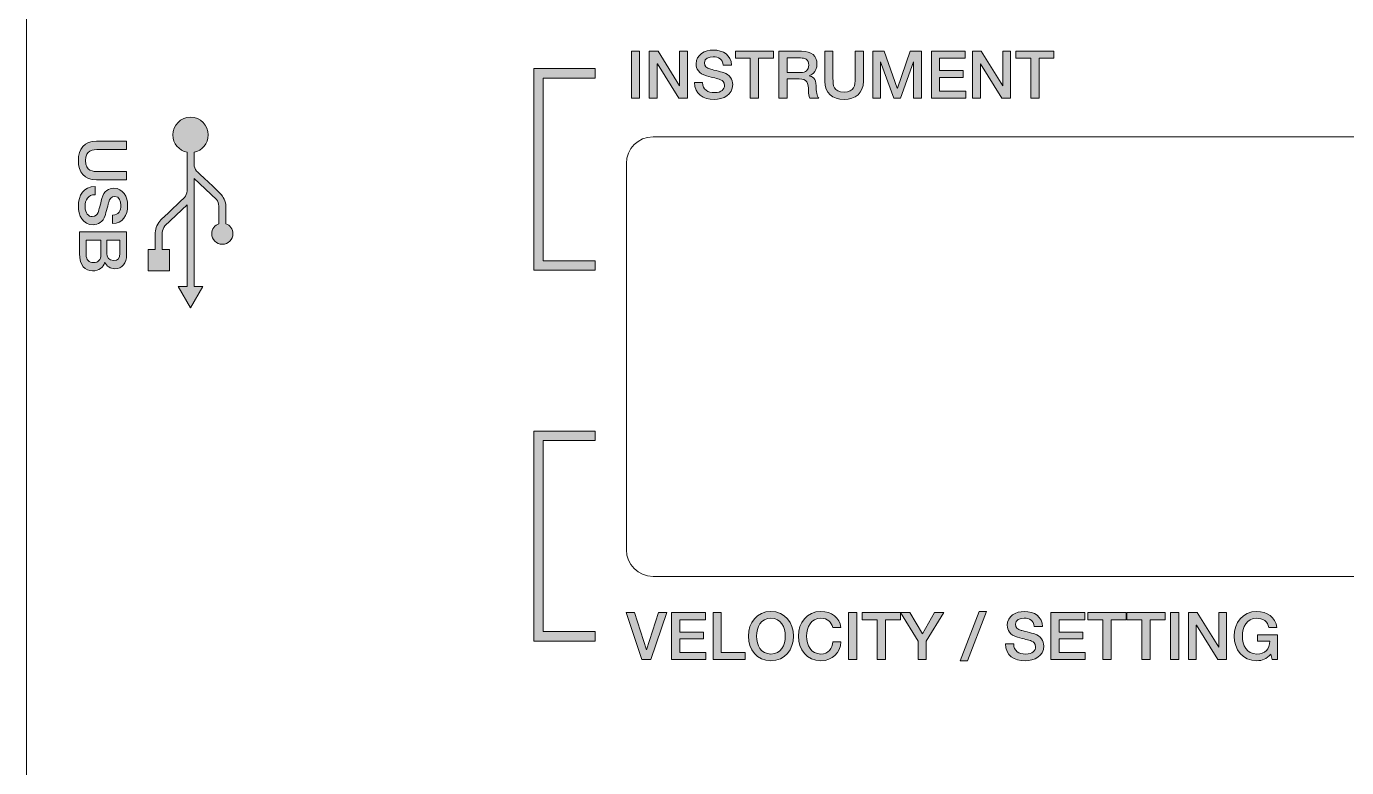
# Model space of a CAD drawing. Header units: inches. Extents: x 93 to 204, y -150 to -61.
# Drawn here: x 93.02 to 142.53, y -121.9 to -94.08 of the extents above; entities that cross this region are included whole.
import ezdxf

# ---------------------------------------------------------------- set-up
doc = ezdxf.new("R2010")
doc.units = ezdxf.units.IN
doc.header["$MEASUREMENT"] = 0
doc.layers.add('_U+30EC_U+30A4_U+30E4_U+30FC 1', color=7, linetype='Continuous')

# ---------------------------------------------------------------- blocks, each defined once
blk = doc.blocks.new('block 10')
at = {"layer": '_U+30EC_U+30A4_U+30E4_U+30FC 1', "color": 250, "lineweight": 9, "true_color": 0x221814}
blk.add_open_spline([(181.519, -113.727), (181.519, -113.727), (181.519, -99.227), (181.519, -99.227), (181.519, -98.674), (181.072, -98.227), (180.519, -98.227), (180.519, -98.227), (116.519, -98.227), (116.519, -98.227), (115.967, -98.227), (115.519, -98.674), (115.519, -99.227), (115.519, -99.227), (115.519, -113.727), (115.519, -113.727), (115.519, -114.279), (115.967, -114.727), (116.519, -114.727), (116.519, -114.727), (180.519, -114.727), (180.519, -114.727), (181.072, -114.727), (181.519, -114.279), (181.519, -113.727)], degree=3, knots=[0, 0, 0, 0, 1, 1, 1, 2, 2, 2, 3, 3, 3, 4, 4, 4, 5, 5, 5, 6, 6, 6, 7, 7, 7, 8, 8, 8, 8], dxfattribs=at)
blk = doc.blocks.new('block 13')
at = {"layer": '_U+30EC_U+30A4_U+30E4_U+30FC 1', "color": 250, "lineweight": 9, "true_color": 0x221814}
blk.add_lwpolyline([(93.019, -60.727), (204.019, -60.727), (204.019, -149.727), (93.019, -149.727), (93.019, -60.727)], dxfattribs=at)
blk = doc.blocks.new('block 17')
at = {"layer": '_U+30EC_U+30A4_U+30E4_U+30FC 1', "true_color": 0x221814}
h = blk.add_hatch(color=250, dxfattribs=at)
h.dxf.hatch_style = 2
h.paths.add_polyline_path([(115.707, -95.015), (116.016, -95.015), (116.016, -96.779), (115.707, -96.779)])
h = blk.add_hatch(color=250, dxfattribs=at)
h.dxf.hatch_style = 2
h.paths.add_polyline_path([(116.381, -95.015), (116.707, -95.015), (117.513, -96.314), (117.518, -96.314), (117.518, -95.015), (117.812, -95.015), (117.812, -96.779), (117.486, -96.779), (116.683, -95.482), (116.675, -95.482), (116.675, -96.779), (116.381, -96.779)])
h = blk.add_hatch(color=250, dxfattribs=at)
h.dxf.hatch_style = 2
edge = h.paths.add_edge_path()
edge.add_spline(control_points=[(118.379, -96.191), (118.379, -96.462), (118.579, -96.569), (118.826, -96.569), (119.098, -96.569), (119.199, -96.435), (119.199, -96.302), (119.199, -96.166), (119.125, -96.111), (119.054, -96.084), (118.93, -96.037), (118.769, -96.005), (118.527, -95.939), (118.226, -95.857), (118.137, -95.674), (118.137, -95.491), (118.137, -95.138), (118.463, -94.972), (118.782, -94.972), (119.15, -94.972), (119.459, -95.168), (119.459, -95.536), (119.459, -95.536), (119.15, -95.536), (119.15, -95.536), (119.135, -95.308), (118.982, -95.225), (118.769, -95.225), (118.626, -95.225), (118.446, -95.276), (118.446, -95.454), (118.446, -95.578), (118.53, -95.647), (118.656, -95.681), (118.683, -95.689), (119.073, -95.79), (119.165, -95.817), (119.397, -95.887), (119.508, -96.084), (119.508, -96.267), (119.508, -96.662), (119.157, -96.821), (118.807, -96.821), (118.404, -96.821), (118.078, -96.628), (118.07, -96.191), (118.07, -96.191), (118.379, -96.191), (118.379, -96.191)], knot_values=[0, 0, 0, 0, 1, 1, 1, 2, 2, 2, 3, 3, 3, 4, 4, 4, 5, 5, 5, 6, 6, 6, 7, 7, 7, 8, 8, 8, 9, 9, 9, 10, 10, 10, 11, 11, 11, 12, 12, 12, 13, 13, 13, 14, 14, 14, 15, 15, 15, 16, 16, 16, 16], degree=3, periodic=1)
h = blk.add_hatch(color=250, dxfattribs=at)
h.dxf.hatch_style = 2
h.paths.add_polyline_path([(119.609, -95.015), (121.037, -95.015), (121.037, -95.281), (120.476, -95.281), (120.476, -96.779), (120.167, -96.779), (120.167, -95.281), (119.609, -95.281)])
h = blk.add_hatch(color=250, dxfattribs=at)
h.dxf.hatch_style = 2
edge = h.paths.add_edge_path()
edge.add_spline(control_points=[(121.241, -95.015), (121.241, -95.015), (122.084, -95.015), (122.084, -95.015), (122.469, -95.015), (122.667, -95.192), (122.667, -95.491), (122.667, -95.83), (122.432, -95.916), (122.375, -95.936), (122.375, -95.936), (122.375, -95.941), (122.375, -95.941), (122.481, -95.956), (122.637, -96.035), (122.637, -96.314), (122.637, -96.519), (122.667, -96.707), (122.733, -96.779), (122.733, -96.779), (122.402, -96.779), (122.402, -96.779), (122.355, -96.702), (122.355, -96.606), (122.355, -96.519), (122.355, -96.196), (122.289, -96.052), (122.004, -96.052), (122.004, -96.052), (121.55, -96.052), (121.55, -96.052), (121.55, -96.052), (121.55, -96.779), (121.55, -96.779), (121.55, -96.779), (121.241, -96.779), (121.241, -96.779), (121.241, -96.779), (121.241, -95.015), (121.241, -95.015)], knot_values=[0, 0, 0, 0, 1, 1, 1, 2, 2, 2, 3, 3, 3, 4, 4, 4, 5, 5, 5, 6, 6, 6, 7, 7, 7, 8, 8, 8, 9, 9, 9, 10, 10, 10, 11, 11, 11, 12, 12, 12, 13, 13, 13, 13], degree=3, periodic=1)
edge = h.paths.add_edge_path()
edge.add_spline(control_points=[(121.55, -95.817), (121.55, -95.817), (122.056, -95.817), (122.056, -95.817), (122.252, -95.817), (122.358, -95.721), (122.358, -95.536), (122.358, -95.311), (122.212, -95.267), (122.051, -95.267), (122.051, -95.267), (121.55, -95.267), (121.55, -95.267), (121.55, -95.267), (121.55, -95.817), (121.55, -95.817)], knot_values=[0, 0, 0, 0, 1, 1, 1, 2, 2, 2, 3, 3, 3, 4, 4, 4, 5, 5, 5, 5], degree=3, periodic=1)
h = blk.add_hatch(color=250, dxfattribs=at)
h.dxf.hatch_style = 2
edge = h.paths.add_edge_path()
edge.add_spline(control_points=[(122.96, -95.015), (122.96, -95.015), (123.268, -95.015), (123.268, -95.015), (123.268, -95.015), (123.268, -96.042), (123.268, -96.042), (123.268, -96.28), (123.283, -96.554), (123.684, -96.554), (124.084, -96.554), (124.099, -96.28), (124.099, -96.042), (124.099, -96.042), (124.099, -95.015), (124.099, -95.015), (124.099, -95.015), (124.408, -95.015), (124.408, -95.015), (124.408, -95.015), (124.408, -96.144), (124.408, -96.144), (124.408, -96.596), (124.119, -96.821), (123.684, -96.821), (123.249, -96.821), (122.96, -96.596), (122.96, -96.144), (122.96, -96.144), (122.96, -95.015), (122.96, -95.015)], knot_values=[0, 0, 0, 0, 1, 1, 1, 2, 2, 2, 3, 3, 3, 4, 4, 4, 5, 5, 5, 6, 6, 6, 7, 7, 7, 8, 8, 8, 9, 9, 9, 10, 10, 10, 10], degree=3, periodic=1)
h = blk.add_hatch(color=250, dxfattribs=at)
h.dxf.hatch_style = 2
h.paths.add_polyline_path([(124.757, -95.015), (125.192, -95.015), (125.679, -96.396), (125.684, -96.396), (126.158, -95.015), (126.588, -95.015), (126.588, -96.779), (126.294, -96.779), (126.294, -95.417), (126.289, -95.417), (125.8, -96.779), (125.545, -96.779), (125.056, -95.417), (125.051, -95.417), (125.051, -96.779), (124.757, -96.779)])
h = blk.add_hatch(color=250, dxfattribs=at)
h.dxf.hatch_style = 2
h.paths.add_polyline_path([(126.958, -95.015), (128.228, -95.015), (128.228, -95.281), (127.266, -95.281), (127.266, -95.743), (128.156, -95.743), (128.156, -95.995), (127.266, -95.995), (127.266, -96.512), (128.245, -96.512), (128.245, -96.779), (126.958, -96.779)])
h = blk.add_hatch(color=250, dxfattribs=at)
h.dxf.hatch_style = 2
h.paths.add_polyline_path([(128.501, -95.015), (128.827, -95.015), (129.633, -96.314), (129.638, -96.314), (129.638, -95.015), (129.932, -95.015), (129.932, -96.779), (129.606, -96.779), (128.802, -95.482), (128.795, -95.482), (128.795, -96.779), (128.501, -96.779)])
h = blk.add_hatch(color=250, dxfattribs=at)
h.dxf.hatch_style = 2
h.paths.add_polyline_path([(130.128, -95.015), (131.556, -95.015), (131.556, -95.281), (130.995, -95.281), (130.995, -96.779), (130.687, -96.779), (130.687, -95.281), (130.128, -95.281)])
at = {"layer": '_U+30EC_U+30A4_U+30E4_U+30FC 1', "lineweight": 0}
for points in [[(115.707, -95.015), (116.016, -95.015), (116.016, -96.779), (115.707, -96.779), (115.707, -95.015)], [(116.381, -95.015), (116.707, -95.015), (117.513, -96.314), (117.518, -96.314), (117.518, -95.015), (117.812, -95.015), (117.812, -96.779), (117.486, -96.779), (116.683, -95.482), (116.675, -95.482), (116.675, -96.779), (116.381, -96.779), (116.381, -95.015)], [(119.609, -95.015), (121.037, -95.015), (121.037, -95.281), (120.476, -95.281), (120.476, -96.779), (120.167, -96.779), (120.167, -95.281), (119.609, -95.281), (119.609, -95.015)], [(124.757, -95.015), (125.192, -95.015), (125.679, -96.396), (125.684, -96.396), (126.158, -95.015), (126.588, -95.015), (126.588, -96.779), (126.294, -96.779), (126.294, -95.417), (126.289, -95.417), (125.8, -96.779), (125.545, -96.779), (125.056, -95.417), (125.051, -95.417), (125.051, -96.779), (124.757, -96.779), (124.757, -95.015)], [(126.958, -95.015), (128.228, -95.015), (128.228, -95.281), (127.266, -95.281), (127.266, -95.743), (128.156, -95.743), (128.156, -95.995), (127.266, -95.995), (127.266, -96.512), (128.245, -96.512), (128.245, -96.779), (126.958, -96.779), (126.958, -95.015)], [(128.501, -95.015), (128.827, -95.015), (129.633, -96.314), (129.638, -96.314), (129.638, -95.015), (129.932, -95.015), (129.932, -96.779), (129.606, -96.779), (128.802, -95.482), (128.795, -95.482), (128.795, -96.779), (128.501, -96.779), (128.501, -95.015)], [(130.128, -95.015), (131.556, -95.015), (131.556, -95.281), (130.995, -95.281), (130.995, -96.779), (130.687, -96.779), (130.687, -95.281), (130.128, -95.281), (130.128, -95.015)]]:
    blk.add_lwpolyline(points, dxfattribs=at)
for points, knots in [([(118.379, -96.191), (118.379, -96.462), (118.579, -96.569), (118.826, -96.569), (119.098, -96.569), (119.199, -96.435), (119.199, -96.302), (119.199, -96.166), (119.125, -96.111), (119.054, -96.084), (118.93, -96.037), (118.769, -96.005), (118.527, -95.939), (118.226, -95.857), (118.137, -95.674), (118.137, -95.491), (118.137, -95.138), (118.463, -94.972), (118.782, -94.972), (119.15, -94.972), (119.459, -95.168), (119.459, -95.536), (119.459, -95.536), (119.15, -95.536), (119.15, -95.536), (119.135, -95.308), (118.982, -95.225), (118.769, -95.225), (118.626, -95.225), (118.446, -95.276), (118.446, -95.454), (118.446, -95.578), (118.53, -95.647), (118.656, -95.681), (118.683, -95.689), (119.073, -95.79), (119.165, -95.817), (119.397, -95.887), (119.508, -96.084), (119.508, -96.267), (119.508, -96.662), (119.157, -96.821), (118.807, -96.821), (118.404, -96.821), (118.078, -96.628), (118.07, -96.191), (118.07, -96.191), (118.379, -96.191), (118.379, -96.191)], [0, 0, 0, 0, 1, 1, 1, 2, 2, 2, 3, 3, 3, 4, 4, 4, 5, 5, 5, 6, 6, 6, 7, 7, 7, 8, 8, 8, 9, 9, 9, 10, 10, 10, 11, 11, 11, 12, 12, 12, 13, 13, 13, 14, 14, 14, 15, 15, 15, 16, 16, 16, 16]), ([(121.241, -95.015), (121.241, -95.015), (122.084, -95.015), (122.084, -95.015), (122.469, -95.015), (122.667, -95.192), (122.667, -95.491), (122.667, -95.83), (122.432, -95.916), (122.375, -95.936), (122.375, -95.936), (122.375, -95.941), (122.375, -95.941), (122.481, -95.956), (122.637, -96.035), (122.637, -96.314), (122.637, -96.519), (122.667, -96.707), (122.733, -96.779), (122.733, -96.779), (122.402, -96.779), (122.402, -96.779), (122.355, -96.702), (122.355, -96.606), (122.355, -96.519), (122.355, -96.196), (122.289, -96.052), (122.004, -96.052), (122.004, -96.052), (121.55, -96.052), (121.55, -96.052), (121.55, -96.052), (121.55, -96.779), (121.55, -96.779), (121.55, -96.779), (121.241, -96.779), (121.241, -96.779), (121.241, -96.779), (121.241, -95.015), (121.241, -95.015)], [0, 0, 0, 0, 1, 1, 1, 2, 2, 2, 3, 3, 3, 4, 4, 4, 5, 5, 5, 6, 6, 6, 7, 7, 7, 8, 8, 8, 9, 9, 9, 10, 10, 10, 11, 11, 11, 12, 12, 12, 13, 13, 13, 13]), ([(122.96, -95.015), (122.96, -95.015), (123.268, -95.015), (123.268, -95.015), (123.268, -95.015), (123.268, -96.042), (123.268, -96.042), (123.268, -96.28), (123.283, -96.554), (123.684, -96.554), (124.084, -96.554), (124.099, -96.28), (124.099, -96.042), (124.099, -96.042), (124.099, -95.015), (124.099, -95.015), (124.099, -95.015), (124.408, -95.015), (124.408, -95.015), (124.408, -95.015), (124.408, -96.144), (124.408, -96.144), (124.408, -96.596), (124.119, -96.821), (123.684, -96.821), (123.249, -96.821), (122.96, -96.596), (122.96, -96.144), (122.96, -96.144), (122.96, -95.015), (122.96, -95.015)], [0, 0, 0, 0, 1, 1, 1, 2, 2, 2, 3, 3, 3, 4, 4, 4, 5, 5, 5, 6, 6, 6, 7, 7, 7, 8, 8, 8, 9, 9, 9, 10, 10, 10, 10]), ([(121.55, -95.817), (121.55, -95.817), (122.056, -95.817), (122.056, -95.817), (122.252, -95.817), (122.358, -95.721), (122.358, -95.536), (122.358, -95.311), (122.212, -95.267), (122.051, -95.267), (122.051, -95.267), (121.55, -95.267), (121.55, -95.267), (121.55, -95.267), (121.55, -95.817), (121.55, -95.817)], [0, 0, 0, 0, 1, 1, 1, 2, 2, 2, 3, 3, 3, 4, 4, 4, 5, 5, 5, 5])]:
    blk.add_open_spline(points, degree=3, knots=knots, dxfattribs=at)
blk = doc.blocks.new('block 18')
at = {"layer": '_U+30EC_U+30A4_U+30E4_U+30FC 1', "true_color": 0x221814}
h = blk.add_hatch(color=250, dxfattribs=at)
h.dxf.hatch_style = 2
h.paths.add_polyline_path([(115.507, -116.086), (115.828, -116.086), (116.271, -117.482), (116.276, -117.482), (116.728, -116.086), (117.042, -116.086), (116.439, -117.85), (116.095, -117.85)])
h = blk.add_hatch(color=250, dxfattribs=at)
h.dxf.hatch_style = 2
h.paths.add_polyline_path([(117.216, -116.086), (118.486, -116.086), (118.486, -116.353), (117.525, -116.353), (117.525, -116.815), (118.414, -116.815), (118.414, -117.067), (117.525, -117.067), (117.525, -117.583), (118.503, -117.583), (118.503, -117.85), (117.216, -117.85)])
h = blk.add_hatch(color=250, dxfattribs=at)
h.dxf.hatch_style = 2
h.paths.add_polyline_path([(118.772, -116.086), (119.081, -116.086), (119.081, -117.583), (119.978, -117.583), (119.978, -117.85), (118.772, -117.85)])
h = blk.add_hatch(color=250, dxfattribs=at)
h.dxf.hatch_style = 2
edge = h.paths.add_edge_path()
edge.add_spline(control_points=[(121.786, -116.968), (121.786, -117.472), (121.469, -117.892), (120.941, -117.892), (120.412, -117.892), (120.096, -117.472), (120.096, -116.968), (120.096, -116.464), (120.412, -116.044), (120.941, -116.044), (121.469, -116.044), (121.786, -116.464), (121.786, -116.968)], knot_values=[0, 0, 0, 0, 1, 1, 1, 2, 2, 2, 3, 3, 3, 4, 4, 4, 4], degree=3, periodic=1)
edge = h.paths.add_edge_path()
edge.add_spline(control_points=[(120.404, -116.968), (120.404, -117.306), (120.562, -117.64), (120.941, -117.64), (121.319, -117.64), (121.477, -117.306), (121.477, -116.968), (121.477, -116.629), (121.319, -116.296), (120.941, -116.296), (120.562, -116.296), (120.404, -116.629), (120.404, -116.968)], knot_values=[0, 0, 0, 0, 1, 1, 1, 2, 2, 2, 3, 3, 3, 4, 4, 4, 4], degree=3, periodic=1)
h = blk.add_hatch(color=250, dxfattribs=at)
h.dxf.hatch_style = 2
edge = h.paths.add_edge_path()
edge.add_spline(control_points=[(123.257, -116.647), (123.205, -116.444), (123.074, -116.296), (122.817, -116.296), (122.439, -116.296), (122.281, -116.629), (122.281, -116.968), (122.281, -117.306), (122.439, -117.64), (122.817, -117.64), (123.092, -117.64), (123.242, -117.435), (123.267, -117.178), (123.267, -117.178), (123.568, -117.178), (123.568, -117.178), (123.544, -117.6), (123.245, -117.892), (122.817, -117.892), (122.288, -117.892), (121.972, -117.472), (121.972, -116.968), (121.972, -116.464), (122.288, -116.044), (122.817, -116.044), (123.215, -116.046), (123.529, -116.266), (123.566, -116.647), (123.566, -116.647), (123.257, -116.647), (123.257, -116.647)], knot_values=[0, 0, 0, 0, 1, 1, 1, 2, 2, 2, 3, 3, 3, 4, 4, 4, 5, 5, 5, 6, 6, 6, 7, 7, 7, 8, 8, 8, 9, 9, 9, 10, 10, 10, 10], degree=3, periodic=1)
h = blk.add_hatch(color=250, dxfattribs=at)
h.dxf.hatch_style = 2
h.paths.add_polyline_path([(123.849, -116.086), (124.158, -116.086), (124.158, -117.85), (123.849, -117.85)])
h = blk.add_hatch(color=250, dxfattribs=at)
h.dxf.hatch_style = 2
h.paths.add_polyline_path([(124.367, -116.086), (125.795, -116.086), (125.795, -116.353), (125.235, -116.353), (125.235, -117.85), (124.926, -117.85), (124.926, -116.353), (124.367, -116.353)])
h = blk.add_hatch(color=250, dxfattribs=at)
h.dxf.hatch_style = 2
h.paths.add_polyline_path([(126.459, -117.158), (125.797, -116.086), (126.155, -116.086), (126.622, -116.877), (127.082, -116.086), (127.428, -116.086), (126.768, -117.158), (126.768, -117.85), (126.459, -117.85)])
h = blk.add_hatch(color=250, dxfattribs=at)
h.dxf.hatch_style = 2
h.paths.add_polyline_path([(128.753, -116.044), (129.023, -116.044), (128.314, -117.892), (128.044, -117.892)])
h = blk.add_hatch(color=250, dxfattribs=at)
h.dxf.hatch_style = 2
edge = h.paths.add_edge_path()
edge.add_spline(control_points=[(130.045, -117.262), (130.045, -117.534), (130.245, -117.64), (130.492, -117.64), (130.764, -117.64), (130.865, -117.506), (130.865, -117.373), (130.865, -117.237), (130.791, -117.183), (130.719, -117.156), (130.596, -117.109), (130.435, -117.076), (130.193, -117.01), (129.891, -116.928), (129.803, -116.745), (129.803, -116.563), (129.803, -116.209), (130.129, -116.044), (130.447, -116.044), (130.816, -116.044), (131.124, -116.239), (131.124, -116.607), (131.124, -116.607), (130.816, -116.607), (130.816, -116.607), (130.801, -116.38), (130.647, -116.296), (130.435, -116.296), (130.292, -116.296), (130.111, -116.348), (130.111, -116.526), (130.111, -116.649), (130.195, -116.718), (130.321, -116.753), (130.349, -116.76), (130.739, -116.861), (130.83, -116.889), (131.063, -116.958), (131.174, -117.156), (131.174, -117.339), (131.174, -117.734), (130.823, -117.892), (130.472, -117.892), (130.069, -117.892), (129.743, -117.699), (129.736, -117.262), (129.736, -117.262), (130.045, -117.262), (130.045, -117.262)], knot_values=[0, 0, 0, 0, 1, 1, 1, 2, 2, 2, 3, 3, 3, 4, 4, 4, 5, 5, 5, 6, 6, 6, 7, 7, 7, 8, 8, 8, 9, 9, 9, 10, 10, 10, 11, 11, 11, 12, 12, 12, 13, 13, 13, 14, 14, 14, 15, 15, 15, 16, 16, 16, 16], degree=3, periodic=1)
h = blk.add_hatch(color=250, dxfattribs=at)
h.dxf.hatch_style = 2
h.paths.add_polyline_path([(131.442, -116.086), (132.712, -116.086), (132.712, -116.353), (131.751, -116.353), (131.751, -116.815), (132.641, -116.815), (132.641, -117.067), (131.751, -117.067), (131.751, -117.583), (132.73, -117.583), (132.73, -117.85), (131.442, -117.85)])
h = blk.add_hatch(color=250, dxfattribs=at)
h.dxf.hatch_style = 2
h.paths.add_polyline_path([(132.83, -116.086), (134.258, -116.086), (134.258, -116.353), (133.697, -116.353), (133.697, -117.85), (133.388, -117.85), (133.388, -116.353), (132.83, -116.353)])
h = blk.add_hatch(color=250, dxfattribs=at)
h.dxf.hatch_style = 2
h.paths.add_polyline_path([(134.294, -116.086), (135.722, -116.086), (135.722, -116.353), (135.162, -116.353), (135.162, -117.85), (134.853, -117.85), (134.853, -116.353), (134.294, -116.353)])
h = blk.add_hatch(color=250, dxfattribs=at)
h.dxf.hatch_style = 2
h.paths.add_polyline_path([(135.927, -116.086), (136.236, -116.086), (136.236, -117.85), (135.927, -117.85)])
h = blk.add_hatch(color=250, dxfattribs=at)
h.dxf.hatch_style = 2
h.paths.add_polyline_path([(136.601, -116.086), (136.927, -116.086), (137.733, -117.385), (137.738, -117.385), (137.738, -116.086), (138.031, -116.086), (138.031, -117.85), (137.705, -117.85), (136.902, -116.553), (136.895, -116.553), (136.895, -117.85), (136.601, -117.85)])
h = blk.add_hatch(color=250, dxfattribs=at)
h.dxf.hatch_style = 2
edge = h.paths.add_edge_path()
edge.add_spline(control_points=[(139.935, -117.85), (139.935, -117.85), (139.738, -117.85), (139.738, -117.85), (139.738, -117.85), (139.691, -117.642), (139.691, -117.642), (139.525, -117.83), (139.374, -117.892), (139.159, -117.892), (138.631, -117.892), (138.315, -117.472), (138.315, -116.968), (138.315, -116.464), (138.631, -116.044), (139.159, -116.044), (139.545, -116.044), (139.869, -116.249), (139.916, -116.647), (139.916, -116.647), (139.614, -116.647), (139.614, -116.647), (139.584, -116.414), (139.382, -116.296), (139.159, -116.296), (138.782, -116.296), (138.623, -116.629), (138.623, -116.968), (138.623, -117.306), (138.782, -117.64), (139.159, -117.64), (139.476, -117.645), (139.649, -117.455), (139.654, -117.156), (139.654, -117.156), (139.184, -117.156), (139.184, -117.156), (139.184, -117.156), (139.184, -116.921), (139.184, -116.921), (139.184, -116.921), (139.935, -116.921), (139.935, -116.921), (139.935, -116.921), (139.935, -117.85), (139.935, -117.85)], knot_values=[0, 0, 0, 0, 1, 1, 1, 2, 2, 2, 3, 3, 3, 4, 4, 4, 5, 5, 5, 6, 6, 6, 7, 7, 7, 8, 8, 8, 9, 9, 9, 10, 10, 10, 11, 11, 11, 12, 12, 12, 13, 13, 13, 14, 14, 14, 15, 15, 15, 15], degree=3, periodic=1)
at = {"layer": '_U+30EC_U+30A4_U+30E4_U+30FC 1', "lineweight": 0}
for points in [[(115.507, -116.086), (115.828, -116.086), (116.271, -117.482), (116.276, -117.482), (116.728, -116.086), (117.042, -116.086), (116.439, -117.85), (116.095, -117.85), (115.507, -116.086)], [(117.216, -116.086), (118.486, -116.086), (118.486, -116.353), (117.525, -116.353), (117.525, -116.815), (118.414, -116.815), (118.414, -117.067), (117.525, -117.067), (117.525, -117.583), (118.503, -117.583), (118.503, -117.85), (117.216, -117.85), (117.216, -116.086)], [(118.772, -116.086), (119.081, -116.086), (119.081, -117.583), (119.978, -117.583), (119.978, -117.85), (118.772, -117.85), (118.772, -116.086)], [(123.849, -116.086), (124.158, -116.086), (124.158, -117.85), (123.849, -117.85), (123.849, -116.086)], [(124.367, -116.086), (125.795, -116.086), (125.795, -116.353), (125.235, -116.353), (125.235, -117.85), (124.926, -117.85), (124.926, -116.353), (124.367, -116.353), (124.367, -116.086)], [(126.459, -117.158), (125.797, -116.086), (126.155, -116.086), (126.622, -116.877), (127.082, -116.086), (127.428, -116.086), (126.768, -117.158), (126.768, -117.85), (126.459, -117.85), (126.459, -117.158)], [(128.753, -116.044), (129.023, -116.044), (128.314, -117.892), (128.044, -117.892), (128.753, -116.044)], [(131.442, -116.086), (132.712, -116.086), (132.712, -116.353), (131.751, -116.353), (131.751, -116.815), (132.641, -116.815), (132.641, -117.067), (131.751, -117.067), (131.751, -117.583), (132.73, -117.583), (132.73, -117.85), (131.442, -117.85), (131.442, -116.086)], [(132.83, -116.086), (134.258, -116.086), (134.258, -116.353), (133.697, -116.353), (133.697, -117.85), (133.388, -117.85), (133.388, -116.353), (132.83, -116.353), (132.83, -116.086)], [(134.294, -116.086), (135.722, -116.086), (135.722, -116.353), (135.162, -116.353), (135.162, -117.85), (134.853, -117.85), (134.853, -116.353), (134.294, -116.353), (134.294, -116.086)], [(135.927, -116.086), (136.236, -116.086), (136.236, -117.85), (135.927, -117.85), (135.927, -116.086)], [(136.601, -116.086), (136.927, -116.086), (137.733, -117.385), (137.738, -117.385), (137.738, -116.086), (138.031, -116.086), (138.031, -117.85), (137.705, -117.85), (136.902, -116.553), (136.895, -116.553), (136.895, -117.85), (136.601, -117.85), (136.601, -116.086)]]:
    blk.add_lwpolyline(points, dxfattribs=at)
for points, knots in [([(121.786, -116.968), (121.786, -117.472), (121.469, -117.892), (120.941, -117.892), (120.412, -117.892), (120.096, -117.472), (120.096, -116.968), (120.096, -116.464), (120.412, -116.044), (120.941, -116.044), (121.469, -116.044), (121.786, -116.464), (121.786, -116.968)], [0, 0, 0, 0, 1, 1, 1, 2, 2, 2, 3, 3, 3, 4, 4, 4, 4]), ([(120.404, -116.968), (120.404, -117.306), (120.562, -117.64), (120.941, -117.64), (121.319, -117.64), (121.477, -117.306), (121.477, -116.968), (121.477, -116.629), (121.319, -116.296), (120.941, -116.296), (120.562, -116.296), (120.404, -116.629), (120.404, -116.968)], [0, 0, 0, 0, 1, 1, 1, 2, 2, 2, 3, 3, 3, 4, 4, 4, 4]), ([(123.257, -116.647), (123.205, -116.444), (123.074, -116.296), (122.817, -116.296), (122.439, -116.296), (122.281, -116.629), (122.281, -116.968), (122.281, -117.306), (122.439, -117.64), (122.817, -117.64), (123.092, -117.64), (123.242, -117.435), (123.267, -117.178), (123.267, -117.178), (123.568, -117.178), (123.568, -117.178), (123.544, -117.6), (123.245, -117.892), (122.817, -117.892), (122.288, -117.892), (121.972, -117.472), (121.972, -116.968), (121.972, -116.464), (122.288, -116.044), (122.817, -116.044), (123.215, -116.046), (123.529, -116.266), (123.566, -116.647), (123.566, -116.647), (123.257, -116.647), (123.257, -116.647)], [0, 0, 0, 0, 1, 1, 1, 2, 2, 2, 3, 3, 3, 4, 4, 4, 5, 5, 5, 6, 6, 6, 7, 7, 7, 8, 8, 8, 9, 9, 9, 10, 10, 10, 10]), ([(130.045, -117.262), (130.045, -117.534), (130.245, -117.64), (130.492, -117.64), (130.764, -117.64), (130.865, -117.506), (130.865, -117.373), (130.865, -117.237), (130.791, -117.183), (130.719, -117.156), (130.596, -117.109), (130.435, -117.076), (130.193, -117.01), (129.891, -116.928), (129.803, -116.745), (129.803, -116.563), (129.803, -116.209), (130.129, -116.044), (130.447, -116.044), (130.816, -116.044), (131.124, -116.239), (131.124, -116.607), (131.124, -116.607), (130.816, -116.607), (130.816, -116.607), (130.801, -116.38), (130.647, -116.296), (130.435, -116.296), (130.292, -116.296), (130.111, -116.348), (130.111, -116.526), (130.111, -116.649), (130.195, -116.718), (130.321, -116.753), (130.349, -116.76), (130.739, -116.861), (130.83, -116.889), (131.063, -116.958), (131.174, -117.156), (131.174, -117.339), (131.174, -117.734), (130.823, -117.892), (130.472, -117.892), (130.069, -117.892), (129.743, -117.699), (129.736, -117.262), (129.736, -117.262), (130.045, -117.262), (130.045, -117.262)], [0, 0, 0, 0, 1, 1, 1, 2, 2, 2, 3, 3, 3, 4, 4, 4, 5, 5, 5, 6, 6, 6, 7, 7, 7, 8, 8, 8, 9, 9, 9, 10, 10, 10, 11, 11, 11, 12, 12, 12, 13, 13, 13, 14, 14, 14, 15, 15, 15, 16, 16, 16, 16]), ([(139.935, -117.85), (139.935, -117.85), (139.738, -117.85), (139.738, -117.85), (139.738, -117.85), (139.691, -117.642), (139.691, -117.642), (139.525, -117.83), (139.374, -117.892), (139.159, -117.892), (138.631, -117.892), (138.315, -117.472), (138.315, -116.968), (138.315, -116.464), (138.631, -116.044), (139.159, -116.044), (139.545, -116.044), (139.869, -116.249), (139.916, -116.647), (139.916, -116.647), (139.614, -116.647), (139.614, -116.647), (139.584, -116.414), (139.382, -116.296), (139.159, -116.296), (138.782, -116.296), (138.623, -116.629), (138.623, -116.968), (138.623, -117.306), (138.782, -117.64), (139.159, -117.64), (139.476, -117.645), (139.649, -117.455), (139.654, -117.156), (139.654, -117.156), (139.184, -117.156), (139.184, -117.156), (139.184, -117.156), (139.184, -116.921), (139.184, -116.921), (139.184, -116.921), (139.935, -116.921), (139.935, -116.921), (139.935, -116.921), (139.935, -117.85), (139.935, -117.85)], [0, 0, 0, 0, 1, 1, 1, 2, 2, 2, 3, 3, 3, 4, 4, 4, 5, 5, 5, 6, 6, 6, 7, 7, 7, 8, 8, 8, 9, 9, 9, 10, 10, 10, 11, 11, 11, 12, 12, 12, 13, 13, 13, 14, 14, 14, 15, 15, 15, 15])]:
    blk.add_open_spline(points, degree=3, knots=knots, dxfattribs=at)
blk = doc.blocks.new('block 23')
at = {"layer": '_U+30EC_U+30A4_U+30E4_U+30FC 1', "true_color": 0x221814}
h = blk.add_hatch(color=250, dxfattribs=at)
h.dxf.hatch_style = 2
edge = h.paths.add_edge_path()
edge.add_spline(control_points=[(96.774, -98.395), (96.774, -98.395), (96.774, -98.703), (96.774, -98.703), (96.774, -98.703), (95.746, -98.703), (95.746, -98.703), (95.509, -98.703), (95.235, -98.718), (95.235, -99.118), (95.235, -99.519), (95.509, -99.534), (95.746, -99.534), (95.746, -99.534), (96.774, -99.534), (96.774, -99.534), (96.774, -99.534), (96.774, -99.842), (96.774, -99.842), (96.774, -99.842), (95.645, -99.842), (95.645, -99.842), (95.193, -99.842), (94.968, -99.553), (94.968, -99.118), (94.968, -98.684), (95.193, -98.395), (95.645, -98.395), (95.645, -98.395), (96.774, -98.395), (96.774, -98.395)], knot_values=[0, 0, 0, 0, 1, 1, 1, 2, 2, 2, 3, 3, 3, 4, 4, 4, 5, 5, 5, 6, 6, 6, 7, 7, 7, 8, 8, 8, 9, 9, 9, 10, 10, 10, 10], degree=3, periodic=1)
h = blk.add_hatch(color=250, dxfattribs=at)
h.dxf.hatch_style = 2
edge = h.paths.add_edge_path()
edge.add_spline(control_points=[(95.598, -100.4), (95.326, -100.4), (95.22, -100.6), (95.22, -100.847), (95.22, -101.119), (95.354, -101.22), (95.487, -101.22), (95.623, -101.22), (95.677, -101.146), (95.705, -101.074), (95.751, -100.951), (95.784, -100.79), (95.85, -100.548), (95.932, -100.247), (96.115, -100.158), (96.297, -100.158), (96.651, -100.158), (96.816, -100.484), (96.816, -100.802), (96.816, -101.171), (96.621, -101.48), (96.253, -101.48), (96.253, -101.48), (96.253, -101.171), (96.253, -101.171), (96.48, -101.156), (96.564, -101.003), (96.564, -100.79), (96.564, -100.647), (96.512, -100.467), (96.335, -100.467), (96.211, -100.467), (96.142, -100.55), (96.107, -100.677), (96.1, -100.704), (95.999, -101.094), (95.971, -101.186), (95.902, -101.418), (95.705, -101.529), (95.522, -101.529), (95.126, -101.529), (94.968, -101.178), (94.968, -100.827), (94.968, -100.425), (95.161, -100.098), (95.598, -100.091), (95.598, -100.091), (95.598, -100.4), (95.598, -100.4)], knot_values=[0, 0, 0, 0, 1, 1, 1, 2, 2, 2, 3, 3, 3, 4, 4, 4, 5, 5, 5, 6, 6, 6, 7, 7, 7, 8, 8, 8, 9, 9, 9, 10, 10, 10, 11, 11, 11, 12, 12, 12, 13, 13, 13, 14, 14, 14, 15, 15, 15, 16, 16, 16, 16], degree=3, periodic=1)
h = blk.add_hatch(color=250, dxfattribs=at)
h.dxf.hatch_style = 2
edge = h.paths.add_edge_path()
edge.add_spline(control_points=[(96.774, -101.797), (96.774, -101.797), (96.774, -102.655), (96.774, -102.655), (96.774, -102.971), (96.631, -103.179), (96.337, -103.179), (96.159, -103.179), (96.031, -103.087), (95.961, -102.927), (95.961, -102.927), (95.957, -102.927), (95.957, -102.927), (95.91, -103.142), (95.742, -103.258), (95.502, -103.258), (95.225, -103.258), (95.01, -103.065), (95.01, -102.608), (95.01, -102.608), (95.01, -101.797), (95.01, -101.797), (95.01, -101.797), (96.774, -101.797), (96.774, -101.797)], knot_values=[0, 0, 0, 0, 1, 1, 1, 2, 2, 2, 3, 3, 3, 4, 4, 4, 5, 5, 5, 6, 6, 6, 7, 7, 7, 8, 8, 8, 8], degree=3, periodic=1)
edge = h.paths.add_edge_path()
edge.add_spline(control_points=[(95.262, -102.106), (95.262, -102.106), (95.262, -102.652), (95.262, -102.652), (95.262, -102.84), (95.364, -102.949), (95.541, -102.949), (95.714, -102.949), (95.813, -102.84), (95.813, -102.652), (95.813, -102.652), (95.813, -102.106), (95.813, -102.106), (95.813, -102.106), (95.262, -102.106), (95.262, -102.106)], knot_values=[0, 0, 0, 0, 1, 1, 1, 2, 2, 2, 3, 3, 3, 4, 4, 4, 5, 5, 5, 5], degree=3, periodic=1)
edge = h.paths.add_edge_path()
edge.add_spline(control_points=[(96.036, -102.106), (96.036, -102.106), (96.036, -102.61), (96.036, -102.61), (96.036, -102.759), (96.122, -102.87), (96.28, -102.87), (96.458, -102.87), (96.522, -102.778), (96.522, -102.61), (96.522, -102.61), (96.522, -102.106), (96.522, -102.106), (96.522, -102.106), (96.036, -102.106), (96.036, -102.106)], knot_values=[0, 0, 0, 0, 1, 1, 1, 2, 2, 2, 3, 3, 3, 4, 4, 4, 5, 5, 5, 5], degree=3, periodic=1)
at = {"layer": '_U+30EC_U+30A4_U+30E4_U+30FC 1', "lineweight": 0}
for points, knots in [([(96.774, -98.395), (96.774, -98.395), (96.774, -98.703), (96.774, -98.703), (96.774, -98.703), (95.746, -98.703), (95.746, -98.703), (95.509, -98.703), (95.235, -98.718), (95.235, -99.118), (95.235, -99.519), (95.509, -99.534), (95.746, -99.534), (95.746, -99.534), (96.774, -99.534), (96.774, -99.534), (96.774, -99.534), (96.774, -99.842), (96.774, -99.842), (96.774, -99.842), (95.645, -99.842), (95.645, -99.842), (95.193, -99.842), (94.968, -99.553), (94.968, -99.118), (94.968, -98.684), (95.193, -98.395), (95.645, -98.395), (95.645, -98.395), (96.774, -98.395), (96.774, -98.395)], [0, 0, 0, 0, 1, 1, 1, 2, 2, 2, 3, 3, 3, 4, 4, 4, 5, 5, 5, 6, 6, 6, 7, 7, 7, 8, 8, 8, 9, 9, 9, 10, 10, 10, 10]), ([(95.598, -100.4), (95.326, -100.4), (95.22, -100.6), (95.22, -100.847), (95.22, -101.119), (95.354, -101.22), (95.487, -101.22), (95.623, -101.22), (95.677, -101.146), (95.705, -101.074), (95.751, -100.951), (95.784, -100.79), (95.85, -100.548), (95.932, -100.247), (96.115, -100.158), (96.297, -100.158), (96.651, -100.158), (96.816, -100.484), (96.816, -100.802), (96.816, -101.171), (96.621, -101.48), (96.253, -101.48), (96.253, -101.48), (96.253, -101.171), (96.253, -101.171), (96.48, -101.156), (96.564, -101.003), (96.564, -100.79), (96.564, -100.647), (96.512, -100.467), (96.335, -100.467), (96.211, -100.467), (96.142, -100.55), (96.107, -100.677), (96.1, -100.704), (95.999, -101.094), (95.971, -101.186), (95.902, -101.418), (95.705, -101.529), (95.522, -101.529), (95.126, -101.529), (94.968, -101.178), (94.968, -100.827), (94.968, -100.425), (95.161, -100.098), (95.598, -100.091), (95.598, -100.091), (95.598, -100.4), (95.598, -100.4)], [0, 0, 0, 0, 1, 1, 1, 2, 2, 2, 3, 3, 3, 4, 4, 4, 5, 5, 5, 6, 6, 6, 7, 7, 7, 8, 8, 8, 9, 9, 9, 10, 10, 10, 11, 11, 11, 12, 12, 12, 13, 13, 13, 14, 14, 14, 15, 15, 15, 16, 16, 16, 16]), ([(96.774, -101.797), (96.774, -101.797), (96.774, -102.655), (96.774, -102.655), (96.774, -102.971), (96.631, -103.179), (96.337, -103.179), (96.159, -103.179), (96.031, -103.087), (95.961, -102.927), (95.961, -102.927), (95.957, -102.927), (95.957, -102.927), (95.91, -103.142), (95.742, -103.258), (95.502, -103.258), (95.225, -103.258), (95.01, -103.065), (95.01, -102.608), (95.01, -102.608), (95.01, -101.797), (95.01, -101.797), (95.01, -101.797), (96.774, -101.797), (96.774, -101.797)], [0, 0, 0, 0, 1, 1, 1, 2, 2, 2, 3, 3, 3, 4, 4, 4, 5, 5, 5, 6, 6, 6, 7, 7, 7, 8, 8, 8, 8]), ([(95.262, -102.106), (95.262, -102.106), (95.262, -102.652), (95.262, -102.652), (95.262, -102.84), (95.364, -102.949), (95.541, -102.949), (95.714, -102.949), (95.813, -102.84), (95.813, -102.652), (95.813, -102.652), (95.813, -102.106), (95.813, -102.106), (95.813, -102.106), (95.262, -102.106), (95.262, -102.106)], [0, 0, 0, 0, 1, 1, 1, 2, 2, 2, 3, 3, 3, 4, 4, 4, 5, 5, 5, 5]), ([(96.036, -102.106), (96.036, -102.106), (96.036, -102.61), (96.036, -102.61), (96.036, -102.759), (96.122, -102.87), (96.28, -102.87), (96.458, -102.87), (96.522, -102.778), (96.522, -102.61), (96.522, -102.61), (96.522, -102.106), (96.522, -102.106), (96.522, -102.106), (96.036, -102.106), (96.036, -102.106)], [0, 0, 0, 0, 1, 1, 1, 2, 2, 2, 3, 3, 3, 4, 4, 4, 5, 5, 5, 5])]:
    blk.add_open_spline(points, degree=3, knots=knots, dxfattribs=at)

msp = doc.modelspace()

# ---------------------------------------------------------------- hatches: boundary and pattern name
at = {"layer": '_U+30EC_U+30A4_U+30E4_U+30FC 1', "true_color": 0x221814}
h = msp.add_hatch(color=250, dxfattribs=at)
h.dxf.hatch_style = 2
h.paths.add_polyline_path([(114.344, -103.232), (112.051, -103.232), (112.051, -95.669), (114.344, -95.669), (114.344, -96.022), (112.404, -96.022), (112.404, -102.879), (114.344, -102.879)])
at = {"layer": '_U+30EC_U+30A4_U+30E4_U+30FC 1', "true_color": 0x040000}
h = msp.add_hatch(color=18, dxfattribs=at)
h.dxf.hatch_style = 2
edge = h.paths.add_edge_path()
edge.add_spline(control_points=[(99.175, -104.646), (99.175, -104.646), (99.634, -103.851), (99.634, -103.851), (99.634, -103.851), (99.307, -103.851), (99.307, -103.851), (99.307, -103.851), (99.307, -99.789), (99.307, -99.789), (99.307, -99.789), (100.143, -100.58), (100.143, -100.58), (100.197, -100.648), (100.234, -100.736), (100.236, -100.826), (100.236, -101.193), (100.237, -101.41), (100.237, -101.491), (100.082, -101.545), (99.97, -101.691), (99.97, -101.864), (99.97, -102.084), (100.148, -102.262), (100.368, -102.262), (100.587, -102.262), (100.765, -102.084), (100.765, -101.864), (100.765, -101.691), (100.654, -101.545), (100.499, -101.491), (100.499, -101.491), (100.499, -100.834), (100.499, -100.834), (100.499, -100.656), (100.402, -100.47), (100.287, -100.351), (100.291, -100.354), (100.294, -100.358), (100.287, -100.351), (100.284, -100.348), (99.401, -99.512), (99.401, -99.512), (99.347, -99.445), (99.309, -99.357), (99.307, -99.266), (99.307, -99.266), (99.307, -98.807), (99.307, -98.807), (99.611, -98.746), (99.839, -98.478), (99.839, -98.156), (99.839, -97.789), (99.542, -97.492), (99.176, -97.492), (98.809, -97.492), (98.512, -97.789), (98.512, -98.156), (98.512, -98.478), (98.741, -98.746), (99.044, -98.807), (99.044, -98.807), (99.044, -99.258), (99.044, -99.258), (99.044, -99.259), (99.044, -99.26), (99.044, -99.262), (99.044, -99.262), (99.044, -100.26), (99.044, -100.26), (99.042, -100.35), (99.005, -100.438), (98.951, -100.506), (98.951, -100.506), (98.067, -101.342), (98.064, -101.345), (98.057, -101.351), (98.061, -101.348), (98.064, -101.345), (97.95, -101.463), (97.852, -101.65), (97.852, -101.828), (97.852, -101.828), (97.852, -102.46), (97.852, -102.46), (97.852, -102.46), (97.586, -102.46), (97.586, -102.46), (97.586, -102.46), (97.586, -103.255), (97.586, -103.255), (97.586, -103.255), (98.381, -103.255), (98.381, -103.255), (98.381, -103.255), (98.381, -102.46), (98.381, -102.46), (98.381, -102.46), (98.115, -102.46), (98.115, -102.46), (98.115, -102.46), (98.115, -102.294), (98.115, -101.82), (98.117, -101.729), (98.155, -101.641), (98.209, -101.574), (98.209, -101.574), (99.044, -100.783), (99.044, -100.783), (99.044, -100.783), (99.044, -103.851), (99.044, -103.851), (99.044, -103.851), (98.717, -103.851), (98.717, -103.851), (98.717, -103.851), (99.175, -104.646), (99.175, -104.646)], knot_values=[0, 0, 0, 0, 1, 1, 1, 2, 2, 2, 3, 3, 3, 4, 4, 4, 5, 5, 5, 6, 6, 6, 7, 7, 7, 8, 8, 8, 9, 9, 9, 10, 10, 10, 11, 11, 11, 12, 12, 12, 13, 13, 13, 14, 14, 14, 15, 15, 15, 16, 16, 16, 17, 17, 17, 18, 18, 18, 19, 19, 19, 20, 20, 20, 21, 21, 21, 22, 22, 22, 23, 23, 23, 24, 24, 24, 25, 25, 25, 26, 26, 26, 27, 27, 27, 28, 28, 28, 29, 29, 29, 30, 30, 30, 31, 31, 31, 32, 32, 32, 33, 33, 33, 34, 34, 34, 35, 35, 35, 36, 36, 36, 37, 37, 37, 38, 38, 38, 39, 39, 39, 39], degree=3, periodic=1)
at = {"layer": '_U+30EC_U+30A4_U+30E4_U+30FC 1', "true_color": 0x221814}
h = msp.add_hatch(color=250, dxfattribs=at)
h.dxf.hatch_style = 2
h.paths.add_polyline_path([(114.344, -117.152), (112.051, -117.152), (112.051, -109.273), (114.344, -109.273), (114.344, -109.626), (112.404, -109.626), (112.404, -116.799), (114.344, -116.799)])

# ---------------------------------------------------------------- linework, layer by layer
at = {"layer": '_U+30EC_U+30A4_U+30E4_U+30FC 1', "lineweight": 0}
for points in [[(114.344, -103.232), (112.051, -103.232), (112.051, -95.669), (114.344, -95.669), (114.344, -96.022), (112.404, -96.022), (112.404, -102.879), (114.344, -102.879), (114.344, -103.232)], [(114.344, -117.152), (112.051, -117.152), (112.051, -109.273), (114.344, -109.273), (114.344, -109.626), (112.404, -109.626), (112.404, -116.799), (114.344, -116.799), (114.344, -117.152)]]:
    msp.add_lwpolyline(points, dxfattribs=at)
msp.add_open_spline([(99.175, -104.646), (99.175, -104.646), (99.634, -103.851), (99.634, -103.851), (99.634, -103.851), (99.307, -103.851), (99.307, -103.851), (99.307, -103.851), (99.307, -99.789), (99.307, -99.789), (99.307, -99.789), (100.143, -100.58), (100.143, -100.58), (100.197, -100.648), (100.234, -100.736), (100.236, -100.826), (100.236, -101.193), (100.237, -101.41), (100.237, -101.491), (100.082, -101.545), (99.97, -101.691), (99.97, -101.864), (99.97, -102.084), (100.148, -102.262), (100.368, -102.262), (100.587, -102.262), (100.765, -102.084), (100.765, -101.864), (100.765, -101.691), (100.654, -101.545), (100.499, -101.491), (100.499, -101.491), (100.499, -100.834), (100.499, -100.834), (100.499, -100.656), (100.402, -100.47), (100.287, -100.351), (100.291, -100.354), (100.294, -100.358), (100.287, -100.351), (100.284, -100.348), (99.401, -99.512), (99.401, -99.512), (99.347, -99.445), (99.309, -99.357), (99.307, -99.266), (99.307, -99.266), (99.307, -98.807), (99.307, -98.807), (99.611, -98.746), (99.839, -98.478), (99.839, -98.156), (99.839, -97.789), (99.542, -97.492), (99.176, -97.492), (98.809, -97.492), (98.512, -97.789), (98.512, -98.156), (98.512, -98.478), (98.741, -98.746), (99.044, -98.807), (99.044, -98.807), (99.044, -99.258), (99.044, -99.258), (99.044, -99.259), (99.044, -99.26), (99.044, -99.262), (99.044, -99.262), (99.044, -100.26), (99.044, -100.26), (99.042, -100.35), (99.005, -100.438), (98.951, -100.506), (98.951, -100.506), (98.067, -101.342), (98.064, -101.345), (98.057, -101.351), (98.061, -101.348), (98.064, -101.345), (97.95, -101.463), (97.852, -101.65), (97.852, -101.828), (97.852, -101.828), (97.852, -102.46), (97.852, -102.46), (97.852, -102.46), (97.586, -102.46), (97.586, -102.46), (97.586, -102.46), (97.586, -103.255), (97.586, -103.255), (97.586, -103.255), (98.381, -103.255), (98.381, -103.255), (98.381, -103.255), (98.381, -102.46), (98.381, -102.46), (98.381, -102.46), (98.115, -102.46), (98.115, -102.46), (98.115, -102.46), (98.115, -102.294), (98.115, -101.82), (98.117, -101.729), (98.155, -101.641), (98.209, -101.574), (98.209, -101.574), (99.044, -100.783), (99.044, -100.783), (99.044, -100.783), (99.044, -103.851), (99.044, -103.851), (99.044, -103.851), (98.717, -103.851), (98.717, -103.851), (98.717, -103.851), (99.175, -104.646), (99.175, -104.646)], degree=3, knots=[0, 0, 0, 0, 1, 1, 1, 2, 2, 2, 3, 3, 3, 4, 4, 4, 5, 5, 5, 6, 6, 6, 7, 7, 7, 8, 8, 8, 9, 9, 9, 10, 10, 10, 11, 11, 11, 12, 12, 12, 13, 13, 13, 14, 14, 14, 15, 15, 15, 16, 16, 16, 17, 17, 17, 18, 18, 18, 19, 19, 19, 20, 20, 20, 21, 21, 21, 22, 22, 22, 23, 23, 23, 24, 24, 24, 25, 25, 25, 26, 26, 26, 27, 27, 27, 28, 28, 28, 29, 29, 29, 30, 30, 30, 31, 31, 31, 32, 32, 32, 33, 33, 33, 34, 34, 34, 35, 35, 35, 36, 36, 36, 37, 37, 37, 38, 38, 38, 39, 39, 39, 39], dxfattribs=at)

# ---------------------------------------------------------------- block references
at = {"layer": '_U+30EC_U+30A4_U+30E4_U+30FC 1'}
for name in ['block 13', 'block 17', 'block 23', 'block 10', 'block 18']:
    msp.add_blockref(name, (0, 0), dxfattribs=at)

doc.saveas('drawing.dxf')
